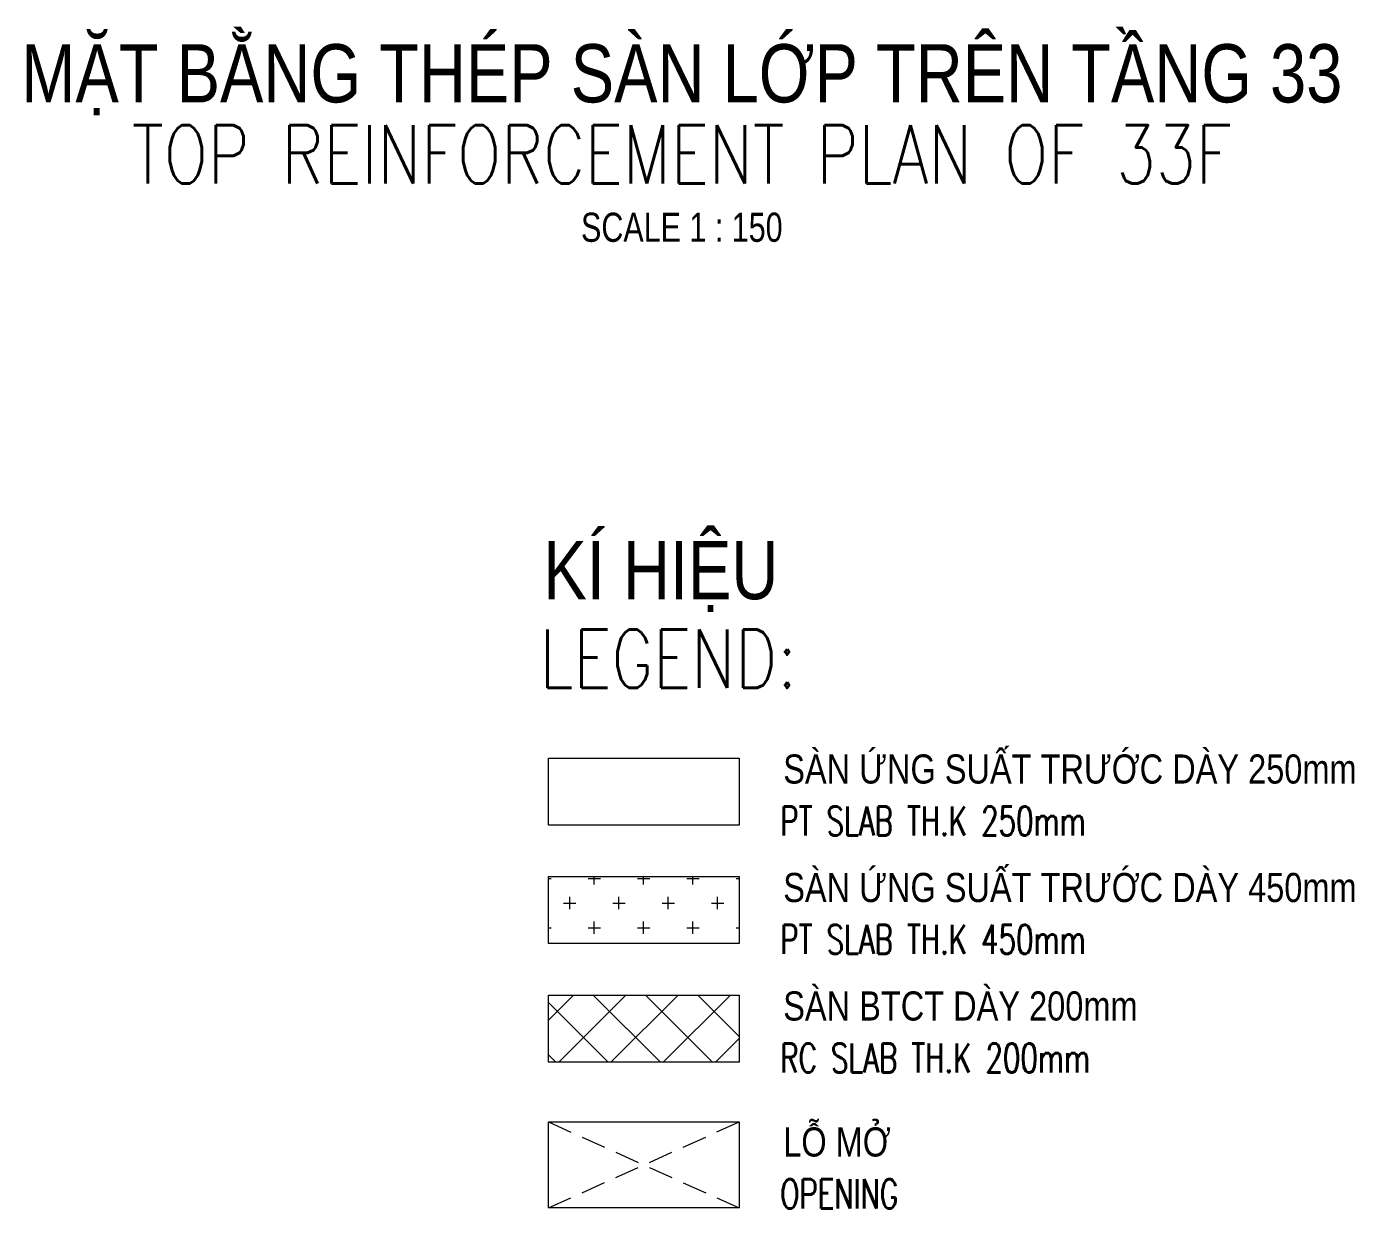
# Model space of a CAD drawing. Header units: millimetres. Extents: x 118516 to 587758, y -25561 to 50684.
# Drawn here: x 278989 to 296093, y -22764 to -7543 of the extents above; entities that cross this region are included whole.
import ezdxf
from ezdxf.enums import TextEntityAlignment as Align

# ---------------------------------------------------------------- set-up
doc = ezdxf.new("R2010")
doc.units = ezdxf.units.MM
doc.linetypes.add('DASHED2', pattern=[9.525, 6.35, -3.175])
for name, color, linetype, lineweight in [('NDC_S_ANNO', 7, 'Continuous', 20), ('NDC_S_ENG TEXT', 2, 'Continuous', 20), ('NDC_S_ENG TITLE', 3, 'Continuous', 20), ('NDC_S_HATCH MATERIAL', 8, 'Continuous', 13), ('NDC_S_OPENING', 9, 'DASHED2', 13), ('NDC_S_SLAB', 2, 'Continuous', 20), ('NDC_S_TEXT SYMBOL', 7, 'Continuous', 20), ('NDC_S_VN TEXT', 7, 'Continuous', 20), ('NDC_S_VN TITLE', 6, 'Continuous', 35)]:
    doc.layers.add(name, color=color, linetype=linetype, lineweight=lineweight)
doc.styles.add('$0$NDC_EN TXT', font='romans.shx', dxfattribs={"width": 0.8})
doc.styles.add('NDC_ANNO', font='', dxfattribs={"width": 0.8})
doc.styles.add('NDC_EN TXT', font='romans.shx', dxfattribs={"width": 0.8})
doc.styles.add('NDC_VIE TXT', font='arial.ttf', dxfattribs={"width": 0.8})
doc.styles.get('NDC_ANNO').set_extended_font_data('Dotum')

# ---------------------------------------------------------------- blocks, each defined once
blk = doc.blocks.new('Drawing name_symbol')
at = {"layer": 'NDC_S_ENG TITLE', "style": 'NDC_EN TXT', "width": 0.8}
blk.add_attdef('SECTDET1', text='', height=5, dxfattribs=at).set_placement((0, 1.01), align=Align.CENTER)
at = {"layer": 'NDC_S_TEXT SYMBOL', "lineweight": 25, "style": 'NDC_ANNO', "width": 0.8}
blk.add_attdef('SSCALE', text='', height=2.5, dxfattribs=at).set_placement((0, -4), align=Align.CENTER)
at = {"layer": 'NDC_S_VN TITLE', "style": 'NDC_VIE TXT', "width": 0.8}
blk.add_attdef('SECTDET2', text='', height=5, dxfattribs=at).set_placement((0, 7.97), align=Align.CENTER)

msp = doc.modelspace()

# ---------------------------------------------------------------- hatches: boundary and pattern name
at = {"layer": 'NDC_S_HATCH MATERIAL', "ltscale": 100}
h = msp.add_hatch(dxfattribs=at)
h.set_pattern_fill('CROSS', color=256, scale=50)
h.set_pattern_definition([(0, (81752.12, -10259.27), (317.5, 317.5), [158.75, -476.25]), (90, (81831.5, -10338.65), (-317.5, 317.5), [158.75, -476.25])])
h.paths.add_polyline_path([(285710, -18490.2), (285710, -19354.3), (288168.3, -19354.3), (288168.3, -18490.2)])
h = msp.add_hatch(dxfattribs=at)
h.set_pattern_fill('ANSI37', color=256, scale=150)
h.set_pattern_definition([(45, (89829.95, -16184.8), (-336.7596, 336.7596), []), (135, (89829.95, -16184.8), (-336.7596, -336.7596), [])])
h.paths.add_polyline_path([(285710, -20016.2), (285710, -20880.3), (288168.3, -20880.3), (288168.3, -20016.2)])

# ---------------------------------------------------------------- linework, layer by layer
at = {"layer": 'NDC_S_OPENING', "ltscale": 50}
for p, q in [((285710, -21649.7), (288168.3, -22757.9)), ((285710, -22757.9), (288168.3, -21649.7))]:
    msp.add_line(p, q, dxfattribs=at)
at = {"layer": 'NDC_S_SLAB'}
for points in [[(285710, -16964.2), (288168.3, -16964.2), (288168.3, -17828.3), (285710, -17828.3)], [(285710, -18490.2), (288168.3, -18490.2), (288168.3, -19354.3), (285710, -19354.3)], [(285710, -20016.2), (288168.3, -20016.2), (288168.3, -20880.3), (285710, -20880.3)], [(285710, -21649.7), (288168.3, -21649.7), (288168.3, -22757.9), (285710, -22757.9)]]:
    msp.add_lwpolyline(points, close=True, dxfattribs=at)

# ---------------------------------------------------------------- block references
at = {"layer": 'NDC_S_ANNO', "xscale": 150, "yscale": 150, "zscale": 150}
msp.add_blockref('Drawing name_symbol', (287428.9, -9715.1), dxfattribs=at).add_auto_attribs({'SECTDET1': 'TOP REINFORCEMENT PLAN OF 33F', 'SECTDET2': 'MẶT BẰNG THÉP SÀN LỚP TRÊN TẦNG 33', 'SSCALE': 'SCALE 1 : 150'})

# ---------------------------------------------------------------- texts
at = {"layer": 'NDC_S_ENG TEXT', "style": '$0$NDC_EN TXT'}
for s, height, width, p in [('LEGEND:', 750, 0.8, (285595.5, -16059.5)), ('PT SLAB TH.K 250mm', 375, 0.7, (288697.1, -17961)), ('PT SLAB TH.K 450mm', 375, 0.7, (288697.1, -19487)), ('RC SLAB TH.K 200mm', 375, 0.7, (288697.1, -21013)), ('OPENING', 375, 0.7, (288697.1, -22764.4))]:
    msp.add_text(s, height=height, dxfattribs=dict(at, width=width)).set_placement(p)
at = {"layer": 'NDC_S_VN TEXT', "style": 'NDC_VIE TXT', "width": 0.8}
msp.add_text('KÍ HIỆU', height=750, dxfattribs=at).set_placement((285645.8, -14168.4), align=Align.TOP_LEFT)
for s, p in [('SÀN ỨNG SUẤT TRƯỚC DÀY 250mm', (288735.4, -17292.2)), ('SÀN ỨNG SUẤT TRƯỚC DÀY 450mm', (288735.4, -18818.2)), ('SÀN BTCT DÀY 200mm', (288735.4, -20344.2)), ('LỖ MỞ', (288735.4, -22095.6))]:
    msp.add_text(s, height=375, dxfattribs=at).set_placement(p)

doc.saveas('drawing.dxf')
